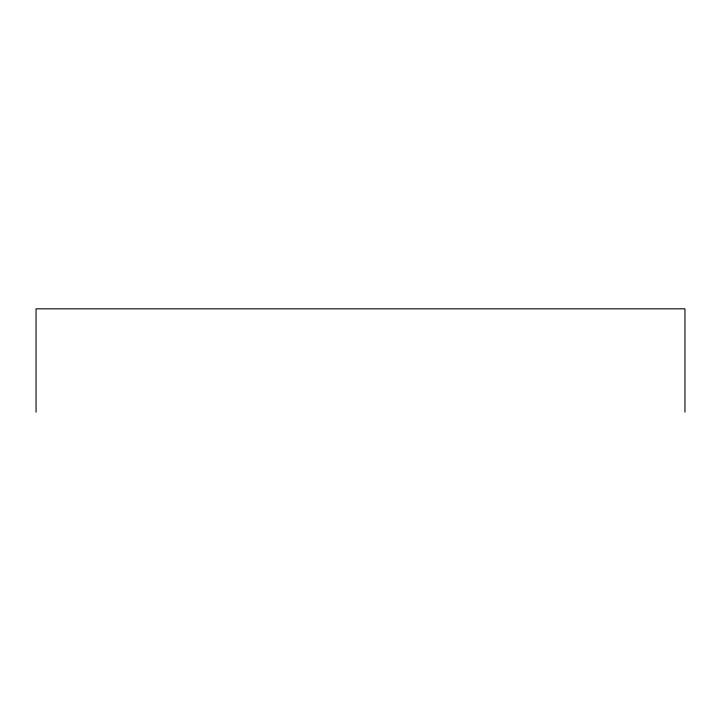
<?xml version="1.0" encoding="UTF-8"?>
<svg xmlns="http://www.w3.org/2000/svg" width="721" height="721" viewBox="0 0 721 721"><rect width="100%" height="100%" fill="white"/><g stroke="black" fill="none" stroke-linecap="round" stroke-linejoin="round"><path stroke-width="1.08" d="M684.95 412.169L684.95 308.831L36.05 308.831L36.05 412.169"/></g></svg>
